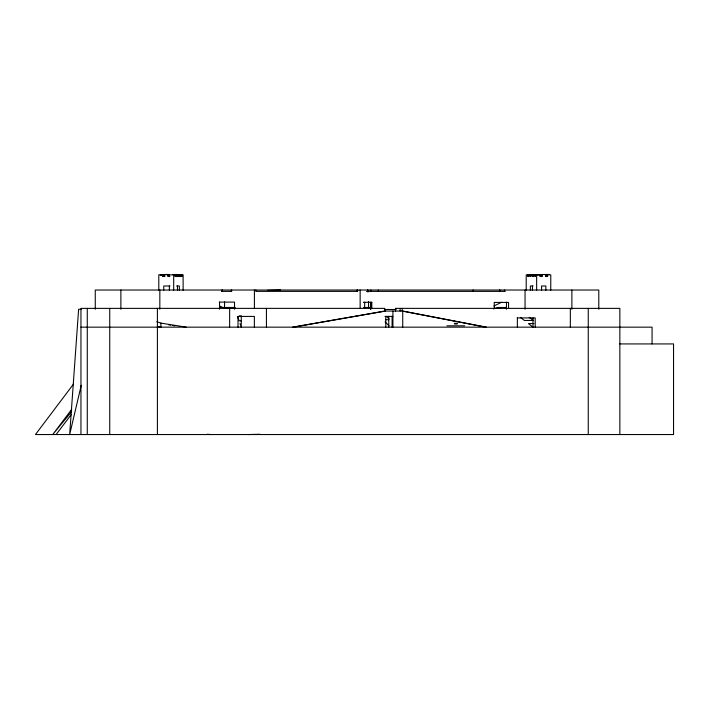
<?xml version="1.0" encoding="UTF-8"?>
<svg xmlns="http://www.w3.org/2000/svg" width="709" height="709" viewBox="0 0 709 709"><rect width="100%" height="100%" fill="white"/><g stroke="black" fill="none" stroke-linecap="round" stroke-linejoin="round"><path stroke-width="1.06" d="M81.243 385.288L69.668 434.546L78.619 309.266L81.18 309.266M73.514 384.048L35.45 434.546L673.55 434.546L673.55 343.927L619.852 343.927M71.751 409.297L52.714 434.546L71.662 411.548M56.108 434.546L71.086 414.765M493.96 305.969L501.777 302.194M493.429 308.902L497.603 307.476L506.412 307.476M498.941 308.185L501.024 307.476M292.587 327.159L384.748 311.056L402.73 311.056L486.294 327.159M293.411 327.159L385.572 311.056M225.799 308.096L233.296 307.476L235.184 308.185M267.568 290.344L280.578 290.025M248.061 434.546L259.981 434.254M533.939 323.561L528.409 323.596L533 327.159L533 317.924M165.764 274.454L168.618 274.454L168.618 276.51M172.633 274.489L176.993 274.489M549.457 274.454L546.515 274.454L546.515 276.51M163.141 274.56L165.871 274.56M543.271 274.56L546.249 274.56M172.774 274.72L177.445 274.755L177.445 276.51M535.286 274.72L527.877 274.72L527.877 276.51L527.452 274.862M536.58 274.773L541.561 274.773M161.714 274.879L164.444 274.879L164.444 276.51M168.219 274.862L174.804 274.862L175.194 276.51L175.194 274.72M175.415 274.808L183.117 274.844L183.117 290.265M529.003 274.862L526.211 274.862L526.211 290.265M178.358 275.003L181.646 275.003L181.646 276.51M536.81 275.003L534.045 275.003L534.045 276.51L533.558 276.51L533.558 274.862M160.234 275.181L163.159 275.181M541.924 275.181L540.471 275.181L540.471 276.51M164.887 276.51L162.583 276.51L162.583 274.773M169.85 276.51L167.776 276.51L167.776 274.72M176.798 276.51L177.799 276.51L177.799 274.808M178.189 276.51L179.333 276.51L179.333 274.862M179.678 276.51L180.768 276.51L180.768 275.003M180.999 276.51L181.965 276.51L181.965 274.844M545.407 276.51L547.587 276.51L547.587 274.454M170.045 285.993L163.761 285.993L163.761 290.291M176.541 285.993L179.342 285.993L179.342 290.291M533.115 285.993L530.385 285.993L530.385 290.291M221.66 291.364L231.648 291.364L231.648 290.025M366.464 291.364L505.287 291.364M219.267 302.105L234.528 302.105L234.528 309.266M371.8 308.442L371.8 302.309L370.577 302.309L370.577 309.266M219.373 307.476L235.025 307.476M363.593 307.476L371.578 307.476M237.985 316.418L254.363 316.418L254.363 327.159M384.969 316.391L392.919 316.391M517.233 317.924L535.215 317.924L535.215 327.159M385.793 319.697L388.842 319.697M454.389 323.322L457.287 323.322M454.389 323.995L457.287 323.995M446.9 325.821L464.776 325.821M80.95 327.159L652.076 327.159L652.076 343.927M385.04 309.478L396.074 309.487M371.8 302.309L363.646 302.282L364.656 302.282L364.656 308.415M239.429 315.859L241.503 315.948M241.166 320.92L239.093 320.831L237.71 316.79M207.374 434.209L210.617 434.546M156.778 321.691L160.916 323.109L186.299 327.159M168.582 324.802L170.692 325.139M172.81 325.475L174.928 325.812M485.727 327.159L402.171 311.056L402.171 308.371M157.549 326.432L160.651 327.159M219.905 306.208L223.973 307.954M529.224 317.304L533.239 320.424L524.385 320.477L520.362 317.366M386.848 316.808L389.108 318.97M385.076 321.93L388.975 325.67M240.014 323.543L241.255 327.159L241.255 316.418M619.852 434.546L619.852 308.371L395.462 308.371L395.462 311.056M598.795 309.266L598.795 290.025L95.263 290.025L95.263 309.266M588.257 308.371L588.257 434.546M571.879 290.025L571.879 309.266M570.337 308.371L570.337 327.159M550.769 290.265L550.769 274.862L547.144 274.862L547.144 276.51M545.965 274.915L545.965 276.51M545.85 290.291L545.85 285.993L541.57 285.993L541.57 290.291M545.664 276.51L545.664 274.489L541.49 274.489L541.534 276.51M542.075 274.489L542.075 276.51L539.966 276.51L539.966 274.844L530.757 274.808L530.367 276.51L530.367 274.755M541.836 274.879L541.836 276.51M536.642 274.844L536.642 290.265M535.375 274.844L535.375 276.51L535.02 275.003M532.459 274.862L532.459 276.51L531.918 276.51L531.918 274.808M532.468 285.993L532.468 290.291M529.313 274.755L528.941 276.51L528.941 274.72M525.05 290.025L525.05 309.266M517.366 317.924L517.366 327.159M508.548 308.557L508.548 302.424L494.253 302.424L494.253 308.557M506.465 302.105L506.465 309.266M499.818 290.025L499.818 291.364M499.774 290.025L499.774 291.364M473.133 290.025L473.133 291.364M402.73 311.056L402.73 327.159M400.098 308.371L400.098 311.056M395.604 308.371L395.604 311.056M392.919 311.056L392.919 327.159M392.095 316.391L392.095 327.159M388.754 316.391L388.754 327.159M385.793 316.391L385.793 327.159M384.748 311.056L384.748 308.371L80.95 308.371L80.95 434.546M378.358 290.025L378.358 291.364M370.896 290.025L370.94 291.364M370.798 302.309L370.798 309.266M368.529 301.52L368.529 308.158M367.971 290.025L367.971 292.161M367.528 290.025L367.572 291.364M360.145 290.025L360.145 308.353M357.655 290.025L357.655 291.364L255.798 291.364L255.798 290.025M357.044 290.025L357.044 291.364M266.424 308.371L266.424 327.159M254.407 290.025L254.407 308.353M238.02 316.418L238.02 327.159M231.373 290.025L231.373 291.364M229.645 308.371L229.645 327.159M224.54 301.892L224.54 308.211M222.263 290.025L222.263 291.364M221.997 290.025L221.997 291.364M219.551 302.105L219.551 309.266M181.318 274.844L181.318 276.51M180.325 274.862L180.325 276.51M180.121 275.003L180.121 276.51M178.845 274.808L178.845 276.51M178.686 274.862L178.686 276.51M177.463 285.993L177.463 290.291M177.153 274.808L177.153 276.51M176.488 274.755L176.488 276.51L175.504 276.51L175.504 274.72M176.151 274.72L176.151 276.51M175.841 274.755L175.841 276.51M173.687 274.862L173.687 290.265M169.371 285.993L169.371 290.291M169.283 274.862L169.283 276.51M169.114 274.862L169.114 276.51M168.777 276.51L168.777 274.72L164.603 274.72L164.603 276.51M163.575 276.51L163.575 274.773L158.798 274.773L158.798 290.256M163.424 274.879L163.424 276.51M160.916 323.109L160.916 327.159M159.835 290.025L159.835 309.266M157.398 308.371L157.398 434.546M120.876 290.025L120.876 309.266M109.735 308.371L109.735 434.546M87.269 308.371L87.269 434.546M504.524 291.364L504.524 290.025L504.48 291.364"/></g></svg>
